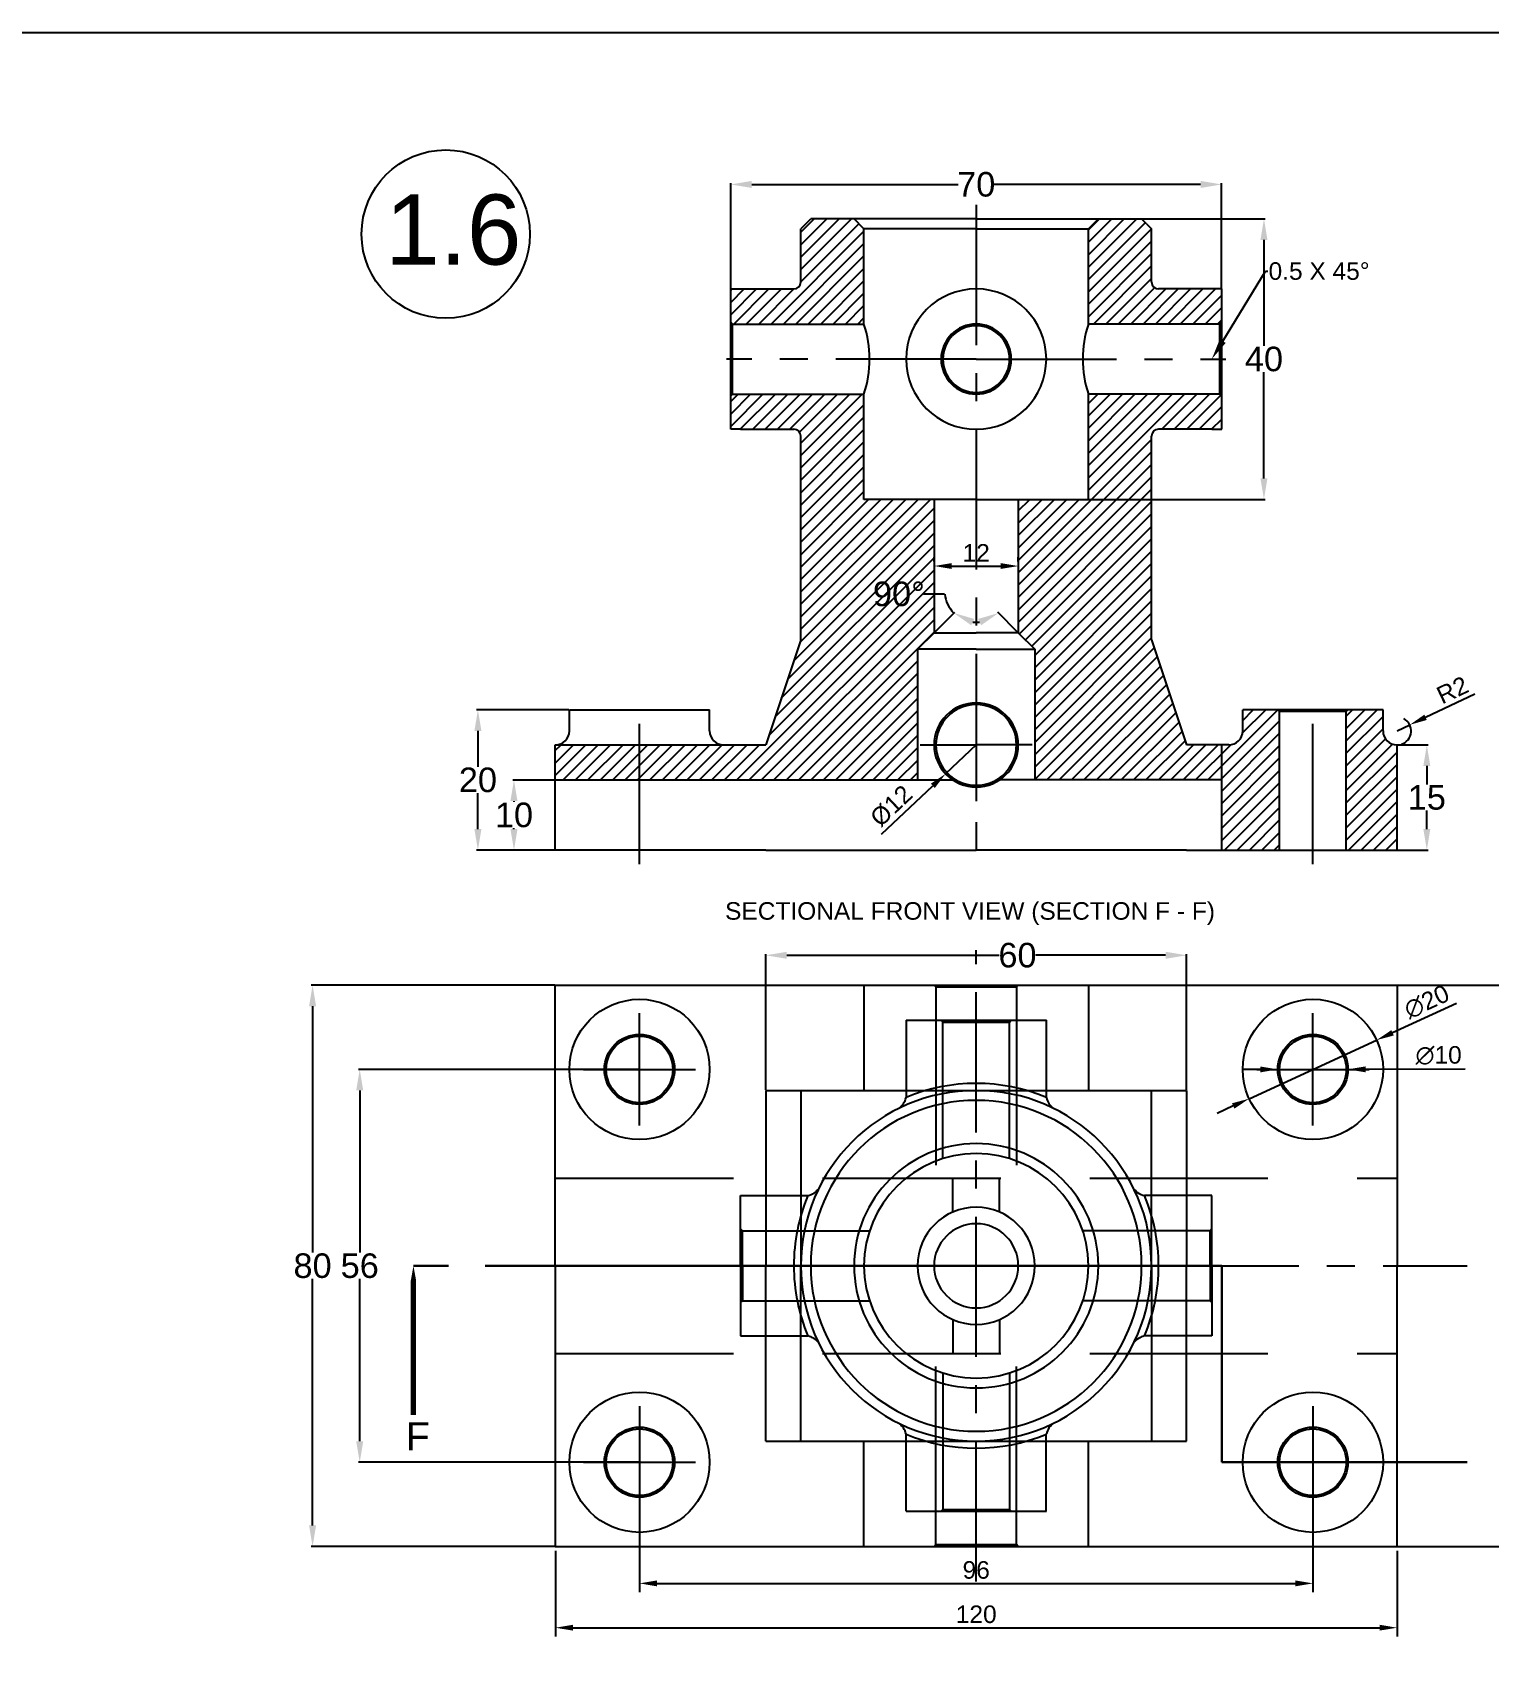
# Model space of a CAD drawing. Header units: inches. Extents: x 0 to 2841, y -1 to 568.
# Drawn here: x 822.6 to 1030.2, y 172.5 to 404.2 of the extents above; entities that cross this region are included whole.
import ezdxf
from ezdxf import colors
from ezdxf.entities.mleader import LeaderData, LeaderLine
from ezdxf.math import Vec2, Vec3

# ---------------------------------------------------------------- set-up
doc = ezdxf.new("R2010")
doc.units = ezdxf.units.IN
doc.header["$LTSCALE"] = 8
doc.header["$MEASUREMENT"] = 0
for name, pattern in [('CENTER2', [28.575, 19.05, -3.175, 3.175, -3.175]), ('CENTERX2', [4, 2.5, -0.5, 0.5, -0.5]), ('HIDDEN2', [4.7625, 3.175, -1.5875])]:
    doc.linetypes.add(name, pattern=pattern)
doc.styles.get("Standard").update_dxf_attribs({"font": 'arial.ttf'})
doc.dimstyles.new('ISO-25', dxfattribs={"dimtxt": 2.5, "dimasz": 2.5, "dimexe": 1.25, "dimexo": 0.625, "dimtad": 1, "dimtxsty": 'Standard', "dimcen": 2.5, "dimclrd": 3, "dimclre": 3, "dimclrt": 3, "dimadec": 0, "dimazin": 0, "dimtfac": 1, "dimtmove": 0, "dimatfit": 3, "dimfxl": 1, "dimarcsym": 0})
doc.dimstyles.get("Standard").update_dxf_attribs({"dimtxt": 3.5, "dimasz": 3, "dimexe": 0.18, "dimexo": 0.0625, "dimgap": 0.09, "dimtad": 0, "dimtih": 1, "dimtoh": 1, "dimdec": 0, "dimzin": 0, "dimdsep": 46, "dimtxsty": 'Standard', "dimcen": 0.09, "dimclrd": 3, "dimclre": 3, "dimclrt": 3, "dimadec": 0, "dimazin": 0, "dimtfac": 1, "dimtdec": 0, "dimtofl": 0, "dimtmove": 0, "dimatfit": 3, "dimfxl": 1, "dimtolj": 1, "dimtzin": 0, "dimarcsym": 0})

# ---------------------------------------------------------------- blocks, each defined once
blk = doc.blocks.new('*D77')
at = {"color": 3, "lineweight": -2, "transparency": 16777216}
for p, q in [((957.16, 302.64), (952.79, 298.52)), ((943.68, 289.93), (950.97, 296.81))]:
    blk.add_line(p, q, dxfattribs=at)
blk.add_arc((957.16, 302.64), 6, 211.4161, 264.0317, dxfattribs=at)
at = {"color": 3, "transparency": 16777216}
blk.add_solid([(950.69, 297.11), (951.26, 296.5), (952.79, 298.52)], dxfattribs=at)
at = {"layer": 'Defpoints', "color": 0, "transparency": 16777216}
for p in [(957.16, 302.64), (952.79, 298.52)]:
    blk.add_point(p, dxfattribs=at)
at = {"color": 3, "transparency": 16777216, "insert": (945.07, 293.94), "char_height": 2.5, "attachment_point": 5, "rotation": 43.3527}
blk.add_mtext('%%C12', dxfattribs=at)
blk = doc.blocks.new('*D92')
at = {"color": 3, "lineweight": -2, "transparency": 16777216}
for p, q in [((951.16, 328.77), (951.16, 329.39)), ((963.16, 328.77), (963.16, 329.39)), ((953.66, 328.14), (960.66, 328.14))]:
    blk.add_line(p, q, dxfattribs=at)
at = {"color": 3, "transparency": 16777216}
for points in [[(953.66, 328.56), (953.66, 327.73), (951.16, 328.14)], [(960.66, 328.56), (960.66, 327.73), (963.16, 328.14)]]:
    blk.add_solid(points, dxfattribs=at)
at = {"layer": 'Defpoints', "color": 0, "transparency": 16777216}
for p in [(951.16, 328.14), (963.16, 328.14), (963.16, 328.14)]:
    blk.add_point(p, dxfattribs=at)
at = {"color": 3, "transparency": 16777216, "insert": (957.16, 330.02), "char_height": 2.5, "attachment_point": 5}
blk.add_mtext('12', dxfattribs=at)
blk = doc.blocks.new('*D93')
at = {"color": 3, "lineweight": -2, "transparency": 16777216}
for p, q in [((1028.23, 309.9), (1021.22, 306.57)), ((1017.16, 304.64), (1018.96, 305.5))]:
    blk.add_line(p, q, dxfattribs=at)
blk.add_arc((1017.16, 304.64), 2, 287.9049, 61.1977, dxfattribs=at)
at = {"color": 3, "transparency": 16777216}
blk.add_solid([(1021.04, 306.95), (1021.4, 306.2), (1018.96, 305.5)], dxfattribs=at)
at = {"layer": 'Defpoints', "color": 0, "transparency": 16777216}
for p in [(1017.16, 304.64), (1018.96, 305.5)]:
    blk.add_point(p, dxfattribs=at)
at = {"color": 3, "transparency": 16777216, "insert": (1025.05, 310.47), "char_height": 2.5, "attachment_point": 5, "rotation": 25.3879}
blk.add_mtext('R2', dxfattribs=at)
blk = doc.blocks.new('*D94')
at = {"color": 3, "lineweight": -2, "transparency": 16777216}
for p, q in [((909.16, 199.76), (909.16, 181.86)), ((1005.16, 199.76), (1005.16, 181.86)), ((911.66, 183.11), (1002.66, 183.11))]:
    blk.add_line(p, q, dxfattribs=at)
at = {"color": 3, "transparency": 16777216}
for points in [[(911.66, 183.53), (911.66, 182.69), (909.16, 183.11)], [(1002.66, 183.53), (1002.66, 182.69), (1005.16, 183.11)]]:
    blk.add_solid(points, dxfattribs=at)
at = {"layer": 'Defpoints', "color": 0, "transparency": 16777216}
for p in [(909.16, 200.38), (1005.16, 200.38), (1005.16, 183.11)]:
    blk.add_point(p, dxfattribs=at)
at = {"color": 3, "transparency": 16777216, "insert": (957.16, 185.01), "char_height": 2.5, "attachment_point": 5}
blk.add_mtext('96', dxfattribs=at)
blk = doc.blocks.new('*D95')
at = {"color": 3, "lineweight": -2, "transparency": 16777216}
for p, q in [((897.16, 187.76), (897.16, 175.54)), ((1017.16, 187.76), (1017.16, 175.54)), ((899.66, 176.79), (1014.66, 176.79))]:
    blk.add_line(p, q, dxfattribs=at)
at = {"color": 3, "transparency": 16777216}
for points in [[(899.66, 177.21), (899.66, 176.38), (897.16, 176.79)], [(1014.66, 177.21), (1014.66, 176.38), (1017.16, 176.79)]]:
    blk.add_solid(points, dxfattribs=at)
at = {"layer": 'Defpoints', "color": 0, "transparency": 16777216}
for p in [(897.16, 188.38), (1017.16, 188.38), (1017.16, 176.79)]:
    blk.add_point(p, dxfattribs=at)
at = {"color": 3, "transparency": 16777216, "insert": (957.16, 178.69), "char_height": 2.5, "attachment_point": 5}
blk.add_mtext('120', dxfattribs=at)
blk = doc.blocks.new('*D97')
at = {"color": 3, "lineweight": -2, "transparency": 16777216}
for p, q in [((1025.64, 265.79), (1016.51, 261.6)), ((996.07, 252.21), (1014.24, 260.56)), ((993.8, 251.17), (991.52, 250.12))]:
    blk.add_line(p, q, dxfattribs=at)
at = {"color": 3, "transparency": 16777216}
for points in [[(1016.34, 261.98), (1016.69, 261.22), (1014.24, 260.56)], [(993.62, 251.55), (993.97, 250.79), (996.07, 252.21)]]:
    blk.add_solid(points, dxfattribs=at)
at = {"layer": 'Defpoints', "color": 0, "transparency": 16777216}
for p in [(1014.24, 260.56), (996.07, 252.21)]:
    blk.add_point(p, dxfattribs=at)
at = {"color": 3, "transparency": 16777216, "insert": (1021.39, 266.01), "char_height": 2.5, "attachment_point": 5, "rotation": 24.6694}
blk.add_mtext('∅20', dxfattribs=at)
blk = doc.blocks.new('*D98')
at = {"color": 3, "lineweight": -2, "transparency": 16777216}
for p, q in [((997.66, 256.38), (995.16, 256.38)), ((1000.16, 256.38), (1010.16, 256.39)), ((1026.85, 256.4), (1012.66, 256.39))]:
    blk.add_line(p, q, dxfattribs=at)
at = {"color": 3, "transparency": 16777216}
for points in [[(997.66, 256.8), (997.66, 255.96), (1000.16, 256.38)], [(1012.66, 256.81), (1012.66, 255.97), (1010.16, 256.39)]]:
    blk.add_solid(points, dxfattribs=at)
at = {"layer": 'Defpoints', "color": 0, "transparency": 16777216}
for p in [(1000.16, 256.38), (1010.16, 256.39)]:
    blk.add_point(p, dxfattribs=at)
at = {"color": 3, "transparency": 16777216, "insert": (1023.08, 258.37), "char_height": 2.5, "attachment_point": 5, "rotation": 0.0327}
blk.add_mtext('∅10', dxfattribs=at)
blk = doc.blocks.new('*D100')
at = {"color": 3, "linetype": 'Continuous', "lineweight": -2, "transparency": 16777216}
for p, q in [((1017.22, 268.38), (1047.03, 268.38)), ((1046.85, 265.38), (1046.85, 230.26)), ((1046.85, 191.38), (1046.85, 226.51)), ((1017.22, 188.38), (1047.03, 188.38))]:
    blk.add_line(p, q, dxfattribs=at)
at = {"color": 3, "linetype": 'Continuous', "transparency": 16777216}
for points in [[(1046.35, 265.38), (1047.35, 265.38), (1046.85, 268.38)], [(1046.35, 191.38), (1047.35, 191.38), (1046.85, 188.38)]]:
    blk.add_solid(points, dxfattribs=at)
at = {"layer": 'Defpoints', "color": 0, "linetype": 'Continuous', "transparency": 16777216}
for p in [(1017.16, 268.38), (1046.85, 268.38), (1017.16, 188.38)]:
    blk.add_point(p, dxfattribs=at)
at = {"color": 3, "linetype": 'Continuous', "transparency": 16777216, "insert": (1046.85, 228.38), "char_height": 3.5, "attachment_point": 5}
blk.add_mtext('\\A1;80', dxfattribs=at)
blk = doc.blocks.new('*D103')
at = {"color": 3, "linetype": 'Continuous', "lineweight": -2, "transparency": 16777216}
for p, q in [((1017.22, 302.64), (1021.58, 302.64)), ((1021.4, 299.64), (1021.4, 297.02)), ((1021.4, 290.64), (1021.4, 293.27)), ((1017.22, 287.64), (1021.58, 287.64))]:
    blk.add_line(p, q, dxfattribs=at)
at = {"color": 3, "linetype": 'Continuous', "transparency": 16777216}
for points in [[(1020.9, 299.64), (1021.9, 299.64), (1021.4, 302.64)], [(1020.9, 290.64), (1021.9, 290.64), (1021.4, 287.64)]]:
    blk.add_solid(points, dxfattribs=at)
at = {"layer": 'Defpoints', "color": 0, "linetype": 'Continuous', "transparency": 16777216}
for p in [(1017.16, 302.64), (1017.16, 287.64), (1021.4, 287.64)]:
    blk.add_point(p, dxfattribs=at)
at = {"color": 3, "linetype": 'Continuous', "transparency": 16777216, "insert": (1021.4, 295.14), "char_height": 3.5, "attachment_point": 5}
blk.add_mtext('\\A1;15', dxfattribs=at)
blk = doc.blocks.new('*D104')
at = {"color": 3, "linetype": 'Continuous', "lineweight": -2, "transparency": 16777216}
for p, q in [((897.09, 297.64), (891.08, 297.64)), ((891.26, 294.64), (891.26, 294.52)), ((891.26, 290.64), (891.26, 290.77)), ((897.09, 287.64), (891.08, 287.64))]:
    blk.add_line(p, q, dxfattribs=at)
at = {"color": 3, "linetype": 'Continuous', "transparency": 16777216}
for points in [[(890.76, 294.64), (891.76, 294.64), (891.26, 297.64)], [(890.76, 290.64), (891.76, 290.64), (891.26, 287.64)]]:
    blk.add_solid(points, dxfattribs=at)
at = {"layer": 'Defpoints', "color": 0, "linetype": 'Continuous', "transparency": 16777216}
for p in [(897.16, 297.64), (891.26, 287.64), (897.16, 287.64)]:
    blk.add_point(p, dxfattribs=at)
at = {"color": 3, "linetype": 'Continuous', "transparency": 16777216, "insert": (891.26, 292.64), "char_height": 3.5, "attachment_point": 5}
blk.add_mtext('\\A1;10', dxfattribs=at)
blk = doc.blocks.new('*D105')
at = {"color": 3, "linetype": 'Continuous', "lineweight": -2, "transparency": 16777216}
for p, q in [((952.66, 324.15), (949.66, 324.15)), ((951.2, 318.69), (954.09, 321.58)), ((963.11, 318.69), (960.22, 321.58))]:
    blk.add_line(p, q, dxfattribs=at)
for start, end in [(186.2115, 225), (263.7885, 276.2115)]:
    blk.add_arc((957.16, 324.64), 4.52, start, end, dxfattribs=at)
at = {"color": 3, "linetype": 'Continuous', "transparency": 16777216}
for points in [[(956.45, 319.7), (956.88, 320.6), (953.96, 321.45)], [(957.43, 320.6), (957.86, 319.7), (960.35, 321.45)]]:
    blk.add_solid(points, dxfattribs=at)
at = {"layer": 'Defpoints', "color": 0, "linetype": 'Continuous', "transparency": 16777216}
for p in [(958.32, 320.28), (951.16, 318.64), (963.16, 318.64), (948.8, 316.29), (965.51, 316.29)]:
    blk.add_point(p, dxfattribs=at)
at = {"color": 3, "linetype": 'Continuous', "transparency": 16777216, "insert": (946.14, 324.15), "char_height": 3.5, "attachment_point": 5}
blk.add_mtext('\\A1;90°', dxfattribs=at)
blk = doc.blocks.new('*D117')
at = {"color": 3, "linetype": 'Continuous', "lineweight": -2, "transparency": 16777216}
for p, q in [((922.16, 367.71), (922.16, 382.72)), ((925.16, 382.54), (954.58, 382.54)), ((989.15, 382.54), (959.73, 382.54)), ((992.15, 367.71), (992.15, 382.72))]:
    blk.add_line(p, q, dxfattribs=at)
at = {"color": 3, "linetype": 'Continuous', "transparency": 16777216}
for points in [[(925.16, 383.04), (925.16, 382.04), (922.16, 382.54)], [(989.15, 383.04), (989.15, 382.04), (992.15, 382.54)]]:
    blk.add_solid(points, dxfattribs=at)
at = {"layer": 'Defpoints', "color": 0, "linetype": 'Continuous', "transparency": 16777216}
for p in [(992.15, 382.54), (922.16, 367.64), (992.15, 367.64)]:
    blk.add_point(p, dxfattribs=at)
at = {"color": 3, "linetype": 'Continuous', "transparency": 16777216, "insert": (957.16, 382.54), "char_height": 3.5, "attachment_point": 5}
blk.add_mtext('\\A1;70', dxfattribs=at)
blk = doc.blocks.new('*D130')
at = {"color": 3, "linetype": 'Continuous', "lineweight": -2, "transparency": 16777216}
for p, q in [((899.09, 307.64), (885.94, 307.64)), ((886.12, 304.64), (886.12, 299.52)), ((886.12, 290.64), (886.12, 295.77)), ((897.09, 287.64), (885.94, 287.64))]:
    blk.add_line(p, q, dxfattribs=at)
at = {"color": 3, "linetype": 'Continuous', "transparency": 16777216}
for points in [[(885.62, 304.64), (886.62, 304.64), (886.12, 307.64)], [(885.62, 290.64), (886.62, 290.64), (886.12, 287.64)]]:
    blk.add_solid(points, dxfattribs=at)
at = {"layer": 'Defpoints', "color": 0, "linetype": 'Continuous', "transparency": 16777216}
for p in [(899.16, 307.64), (886.12, 287.64), (897.16, 287.64)]:
    blk.add_point(p, dxfattribs=at)
at = {"color": 3, "linetype": 'Continuous', "transparency": 16777216, "insert": (886.12, 297.64), "char_height": 3.5, "attachment_point": 5}
blk.add_mtext('\\A1;20', dxfattribs=at)
blk = doc.blocks.new('*D131')
at = {"color": 3, "linetype": 'Continuous', "lineweight": -2, "transparency": 16777216}
for p, q in [((974.63, 377.64), (998.36, 377.64)), ((998.18, 374.64), (998.18, 359.52)), ((998.18, 340.64), (998.18, 355.77)), ((973.22, 337.64), (998.36, 337.64))]:
    blk.add_line(p, q, dxfattribs=at)
at = {"color": 3, "linetype": 'Continuous', "transparency": 16777216}
for points in [[(997.68, 374.64), (998.68, 374.64), (998.18, 377.64)], [(997.68, 340.64), (998.68, 340.64), (998.18, 337.64)]]:
    blk.add_solid(points, dxfattribs=at)
at = {"layer": 'Defpoints', "color": 0, "linetype": 'Continuous', "transparency": 16777216}
for p in [(974.57, 377.64), (998.18, 377.64), (973.16, 337.64)]:
    blk.add_point(p, dxfattribs=at)
at = {"color": 3, "linetype": 'Continuous', "transparency": 16777216, "insert": (998.18, 357.64), "char_height": 3.5, "attachment_point": 5}
blk.add_mtext('\\A1;40', dxfattribs=at)
blk = doc.blocks.new('*D136')
at = {"color": 3, "linetype": 'Continuous', "lineweight": -2, "transparency": 16777216}
for p, q in [((909.09, 256.38), (869.09, 256.38)), ((869.27, 253.38), (869.27, 230.26)), ((869.27, 203.38), (869.27, 226.51)), ((909.09, 200.38), (869.09, 200.38))]:
    blk.add_line(p, q, dxfattribs=at)
at = {"color": 3, "linetype": 'Continuous', "transparency": 16777216}
for points in [[(868.77, 253.38), (869.77, 253.38), (869.27, 256.38)], [(868.77, 203.38), (869.77, 203.38), (869.27, 200.38)]]:
    blk.add_solid(points, dxfattribs=at)
at = {"layer": 'Defpoints', "color": 0, "linetype": 'Continuous', "transparency": 16777216}
for p in [(909.16, 256.38), (869.27, 200.38), (909.16, 200.38)]:
    blk.add_point(p, dxfattribs=at)
at = {"color": 3, "linetype": 'Continuous', "transparency": 16777216, "insert": (869.27, 228.38), "char_height": 3.5, "attachment_point": 5}
blk.add_mtext('\\A1;56', dxfattribs=at)
blk = doc.blocks.new('*D137')
at = {"color": 3, "linetype": 'Continuous', "lineweight": -2, "transparency": 16777216}
for p, q in [((897.09, 268.38), (862.37, 268.38)), ((862.55, 265.38), (862.55, 230.26)), ((862.55, 191.38), (862.55, 226.51)), ((897.09, 188.38), (862.37, 188.38))]:
    blk.add_line(p, q, dxfattribs=at)
at = {"color": 3, "linetype": 'Continuous', "transparency": 16777216}
for points in [[(862.05, 265.38), (863.05, 265.38), (862.55, 268.38)], [(862.05, 191.38), (863.05, 191.38), (862.55, 188.38)]]:
    blk.add_solid(points, dxfattribs=at)
at = {"layer": 'Defpoints', "color": 0, "linetype": 'Continuous', "transparency": 16777216}
for p in [(897.16, 268.38), (862.55, 188.38), (897.16, 188.38)]:
    blk.add_point(p, dxfattribs=at)
at = {"color": 3, "linetype": 'Continuous', "transparency": 16777216, "insert": (862.55, 228.38), "char_height": 3.5, "attachment_point": 5}
blk.add_mtext('\\A1;80', dxfattribs=at)
blk = doc.blocks.new('*D141')
at = {"color": 3, "linetype": 'Continuous', "lineweight": -2, "transparency": 16777216}
for p, q in [((927.16, 253.45), (927.16, 272.83)), ((930.16, 272.65), (960.44, 272.65)), ((984.16, 272.65), (965.64, 272.65)), ((987.16, 253.45), (987.16, 272.83))]:
    blk.add_line(p, q, dxfattribs=at)
at = {"color": 3, "linetype": 'Continuous', "transparency": 16777216}
for points in [[(930.16, 273.15), (930.16, 272.15), (927.16, 272.65)], [(984.16, 273.15), (984.16, 272.15), (987.16, 272.65)]]:
    blk.add_solid(points, dxfattribs=at)
at = {"layer": 'Defpoints', "color": 0, "linetype": 'Continuous', "transparency": 16777216}
for p in [(927.16, 272.65), (927.16, 253.38), (987.16, 253.38)]:
    blk.add_point(p, dxfattribs=at)
at = {"color": 3, "linetype": 'Continuous', "transparency": 16777216, "insert": (963.04, 272.65), "char_height": 3.5, "attachment_point": 5}
blk.add_mtext('\\A1;60', dxfattribs=at)

msp = doc.modelspace()

# ---------------------------------------------------------------- hatches: boundary and pattern name
at = {"linetype": 'Continuous'}
h = msp.add_hatch(dxfattribs=at)
h.set_pattern_fill('ANSI31', color=3, scale=10)
h.set_pattern_definition([(45, (1462.304, -621.481), (-0.8838835, 0.8838835), [])])
h.paths.add_polyline_path([(948.801, 316.288), (951.156, 318.643), (951.156, 337.643), (941.156, 337.643), (941.156, 352.643), (922.408, 352.643), (922.158, 352.393), (922.158, 347.643), (923.57, 347.643), (931.156, 347.643, -0.4142136), (932.156, 346.643), (932.156, 317.643), (927.156, 302.643), (909.156, 302.643), (909.156, 297.643), (948.801, 297.643)])
h.paths.add_polyline_path([(909.156, 302.643), (897.156, 302.643), (897.156, 297.643), (909.156, 297.643)])
h.paths.add_polyline_path([(941.156, 376.228), (939.741, 377.643), (933.57, 377.643), (932.863, 376.936), (932.156, 376.228), (932.156, 368.643, -0.4142136), (931.156, 367.643), (923.57, 367.643), (922.158, 367.643), (922.158, 362.893), (922.408, 362.643), (941.156, 362.643)])
h.paths.add_polyline_path([(992.153, 367.643), (990.741, 367.643), (983.156, 367.643, -0.4142136), (982.156, 368.643), (982.156, 376.228), (981.449, 376.936), (980.741, 377.643), (974.57, 377.643), (973.156, 376.228), (973.156, 362.643), (991.903, 362.643), (992.153, 362.893)])
h.paths.add_polyline_path([(982.156, 346.643, -0.4142136), (983.156, 347.643), (990.741, 347.643), (992.153, 347.643), (992.153, 352.393), (991.903, 352.643), (973.156, 352.643), (973.156, 337.643), (963.156, 337.643), (963.156, 318.643), (965.51, 316.288), (965.51, 297.643), (992.156, 297.643), (992.156, 302.643), (987.156, 302.643), (982.156, 317.643)])
h.paths.add_polyline_path([(1000.406, 307.393), (1000.156, 307.643), (995.156, 307.643), (995.156, 304.643, -0.4142136), (993.156, 302.643), (992.156, 302.643), (992.156, 297.643), (992.156, 287.643), (1000.406, 287.643)])
h.paths.add_polyline_path([(1017.156, 302.643, -0.4142136), (1015.156, 304.643), (1015.156, 307.643), (1010.156, 307.643), (1009.906, 307.393), (1009.906, 287.643), (1017.156, 287.643)])

# ---------------------------------------------------------------- linework, layer by layer
for p, q in [((932.863, 376.936), (933.57, 377.643)), ((957.156, 377.643), (933.57, 377.643)), ((941.156, 376.228), (939.741, 377.643)), ((957.156, 377.643), (980.741, 377.643)), ((973.156, 376.228), (974.57, 377.643)), ((981.449, 376.936), (980.741, 377.643)), ((932.863, 376.936), (932.156, 376.228)), ((932.156, 368.643), (932.156, 376.228)), ((932.863, 376.936), (932.863, 376.936)), ((932.863, 376.936), (932.863, 376.936)), ((941.156, 362.643), (941.156, 376.228)), ((957.156, 376.228), (941.156, 376.228)), ((957.156, 376.228), (973.156, 376.228)), ((973.156, 362.643), (973.156, 376.228)), ((981.449, 376.936), (981.449, 376.936)), ((981.449, 376.936), (981.449, 376.936)), ((981.449, 376.936), (982.156, 376.228)), ((982.156, 368.643), (982.156, 376.228)), ((923.57, 367.643), (931.156, 367.643)), ((990.741, 367.643), (983.156, 367.643)), ((922.158, 362.893), (922.408, 362.643)), ((922.408, 362.643), (941.156, 362.643)), ((922.408, 352.643), (922.408, 362.643)), ((991.903, 362.643), (973.156, 362.643)), ((992.153, 362.893), (991.903, 362.643)), ((991.903, 352.643), (991.903, 362.643)), ((922.158, 352.393), (922.408, 352.643)), ((922.408, 352.643), (941.156, 352.643)), ((941.156, 337.643), (941.156, 352.643)), ((973.156, 337.643), (973.156, 352.643)), ((991.903, 352.643), (973.156, 352.643)), ((992.153, 352.393), (991.903, 352.643)), ((923.57, 347.643), (931.156, 347.643)), ((990.741, 347.643), (983.156, 347.643)), ((932.156, 317.643), (932.156, 346.643)), ((982.156, 317.643), (982.156, 346.643)), ((957.156, 337.643), (941.156, 337.643)), ((951.156, 337.643), (951.156, 318.643)), ((957.156, 337.643), (973.156, 337.643)), ((963.156, 337.643), (963.156, 318.643)), ((932.156, 317.643), (927.156, 302.643)), ((951.156, 318.643), (948.801, 316.288)), ((951.156, 318.643), (957.156, 318.643)), ((963.156, 318.643), (957.156, 318.643)), ((963.156, 318.643), (965.51, 316.288)), ((982.156, 317.643), (987.156, 302.643)), ((957.156, 316.288), (948.801, 316.288)), ((948.801, 316.288), (948.801, 297.643)), ((957.156, 316.288), (965.51, 316.288)), ((965.51, 316.288), (965.51, 297.643)), ((899.156, 307.643), (919.156, 307.643)), ((899.156, 304.643), (899.156, 307.643)), ((919.156, 304.643), (919.156, 307.643)), ((1015.156, 307.643), (995.156, 307.643)), ((995.156, 304.643), (995.156, 307.643)), ((1000.156, 307.643), (1000.406, 307.393)), ((1010.156, 307.643), (1009.906, 307.393)), ((1015.156, 304.643), (1015.156, 307.643)), ((897.156, 287.643), (897.156, 302.643)), ((897.156, 302.643), (927.156, 302.643)), ((993.156, 302.643), (987.156, 302.643)), ((992.156, 287.643), (992.156, 302.643)), ((1017.156, 287.643), (1017.156, 302.643)), ((897.156, 297.643), (953.839, 297.643)), ((992.156, 297.643), (960.472, 297.643)), ((927.156, 287.643), (897.156, 287.643)), ((927.156, 287.643), (957.156, 287.643)), ((987.156, 287.643), (957.156, 287.643)), ((987.156, 287.643), (1017.156, 287.643)), ((897.156, 228.384), (897.156, 268.384)), ((897.156, 268.384), (1017.156, 268.384)), ((941.156, 268.384), (941.156, 253.384)), ((951.156, 268.384), (951.406, 268.134)), ((963.156, 268.384), (962.906, 268.134)), ((973.156, 268.384), (973.156, 253.384)), ((1017.156, 268.384), (1017.156, 228.384)), ((947.156, 263.384), (947.156, 252.384)), ((947.156, 263.384), (967.156, 263.384)), ((952.406, 263.134), (952.156, 263.384)), ((961.906, 263.134), (962.156, 263.384)), ((967.155, 263.384), (967.155, 252.384)), ((927.156, 253.384), (927.156, 238.384)), ((927.156, 253.384), (987.156, 253.384)), ((932.156, 253.384), (932.156, 228.384)), ((982.156, 228.384), (982.156, 253.384)), ((987.156, 253.384), (987.156, 238.384)), ((967.155, 251.297), (967.155, 251.297)), ((923.57, 238.384), (932.156, 238.384)), ((923.57, 228.384), (923.57, 238.384)), ((932.156, 238.384), (933.156, 238.384)), ((982.156, 238.384), (981.156, 238.384)), ((990.741, 238.384), (982.156, 238.384)), ((990.741, 228.384), (990.741, 238.384)), ((923.57, 233.384), (923.57, 233.634)), ((923.57, 233.634), (923.82, 233.384)), ((990.741, 233.634), (990.491, 233.384)), ((897.156, 228.384), (897.156, 188.384)), ((923.57, 228.384), (932.156, 228.384)), ((923.57, 228.384), (923.57, 218.384)), ((923.57, 228.384), (932.156, 228.384)), ((932.156, 203.384), (932.156, 228.384)), ((982.156, 228.384), (982.156, 203.384)), ((990.741, 228.384), (982.156, 228.384)), ((990.741, 228.384), (982.156, 228.384)), ((990.741, 228.384), (990.741, 218.384)), ((1017.156, 188.384), (1017.156, 228.384)), ((923.57, 223.384), (923.57, 223.134)), ((923.57, 223.134), (923.82, 223.384)), ((990.741, 223.134), (990.491, 223.384)), ((923.57, 218.384), (932.156, 218.384)), ((927.156, 203.384), (927.156, 218.384)), ((932.156, 218.384), (933.156, 218.384)), ((982.156, 218.384), (981.156, 218.384)), ((990.741, 218.384), (982.156, 218.384)), ((987.156, 203.384), (987.156, 218.384)), ((947.156, 193.384), (947.156, 204.384)), ((967.155, 205.471), (967.155, 205.471)), ((967.155, 193.384), (967.155, 204.384)), ((927.156, 203.384), (987.156, 203.384)), ((941.156, 188.384), (941.156, 203.384)), ((973.156, 188.384), (973.156, 203.384)), ((947.156, 193.384), (967.156, 193.384)), ((952.406, 193.634), (952.156, 193.384)), ((961.906, 193.634), (962.156, 193.384)), ((897.156, 188.384), (1017.156, 188.384)), ((951.156, 188.384), (951.406, 188.634)), ((963.156, 188.384), (962.906, 188.634))]:
    msp.add_line(p, q)
at = {"linetype": 'CENTERX2'}
for p, q in [((957.156, 379.643), (957.156, 285.643)), ((957.156, 357.643), (921.57, 357.643)), ((957.156, 357.643), (992.741, 357.643)), ((909.156, 285.643), (909.156, 309.643)), ((1005.156, 285.643), (1005.156, 309.643)), ((957.156, 183.384), (957.156, 273.384)), ((909.156, 248.384), (909.156, 264.384)), ((1005.156, 248.384), (1005.156, 264.384)), ((901.156, 256.384), (917.156, 256.384)), ((887.156, 228.384), (1027.156, 228.384)), ((909.156, 208.384), (909.156, 192.384)), ((1005.156, 208.384), (1005.156, 192.384)), ((901.156, 200.384), (917.156, 200.384)), ((997.156, 200.384), (1013.156, 200.384))]:
    msp.add_line(p, q, dxfattribs=at)
at = {"linetype": 'Continuous'}
for p, q in [((922.158, 347.643), (922.158, 367.643)), ((922.158, 367.643), (923.57, 367.643)), ((992.153, 367.643), (990.741, 367.643)), ((992.153, 347.643), (992.153, 367.643)), ((923.57, 347.643), (922.158, 347.643)), ((990.741, 347.643), (992.153, 347.643))]:
    msp.add_line(p, q, dxfattribs=at)
at = {"linetype": 'CENTER2'}
for p, q in [((957.156, 310.643), (957.156, 294.643)), ((949.156, 302.643), (957.156, 302.643)), ((965.156, 302.643), (957.156, 302.643)), ((997.156, 256.384), (1013.156, 256.384))]:
    msp.add_line(p, q, dxfattribs=at)
at = {"linetype": 'ByBlock'}
for p, q in [((1000.406, 287.643), (1000.406, 307.393)), ((1009.906, 307.393), (1000.406, 307.393)), ((1009.906, 287.643), (1009.906, 307.393))]:
    msp.add_line(p, q, dxfattribs=at)
at = {"linetype": 'HIDDEN2'}
for p, q in [((951.406, 268.134), (951.406, 234.197)), ((951.406, 268.134), (962.906, 268.134)), ((962.906, 268.134), (962.906, 234.197)), ((952.406, 243.663), (952.406, 263.134)), ((952.406, 263.134), (961.906, 263.134)), ((961.906, 243.663), (961.906, 263.134)), ((897.156, 240.884), (1017.156, 240.884)), ((953.839, 236.052), (953.839, 240.884)), ((960.472, 236.052), (960.472, 240.884)), ((927.156, 238.384), (927.156, 228.384)), ((987.156, 238.384), (987.156, 228.384)), ((923.82, 233.384), (941.957, 233.384)), ((923.82, 228.384), (923.82, 233.384)), ((990.491, 233.384), (972.354, 233.384)), ((990.491, 228.384), (990.491, 233.384)), ((923.82, 228.384), (923.82, 223.384)), ((927.156, 218.384), (927.156, 228.384)), ((987.156, 218.384), (987.156, 228.384)), ((990.491, 228.384), (990.491, 223.384)), ((923.82, 223.384), (941.957, 223.384)), ((951.406, 188.634), (951.406, 222.571)), ((962.906, 188.634), (962.906, 222.571)), ((990.491, 223.384), (972.354, 223.384)), ((953.839, 220.716), (953.839, 215.884)), ((960.472, 220.716), (960.472, 215.884)), ((897.156, 215.884), (1017.156, 215.884)), ((952.406, 213.106), (952.406, 193.634)), ((961.906, 213.106), (961.906, 193.634)), ((952.406, 193.634), (961.906, 193.634)), ((951.406, 188.634), (962.906, 188.634))]:
    msp.add_line(p, q, dxfattribs=at)
at = {"color": 1, "lineweight": 30}
msp.add_line((876.932, 228.384), (881.932, 228.384), dxfattribs=at)
at = {"color": 1, "linetype": 'CENTER2', "lineweight": 30}
for p, q in [((887.156, 228.384), (992.156, 228.384)), ((992.156, 228.384), (992.156, 200.384)), ((992.156, 200.384), (1027.156, 200.384))]:
    msp.add_line(p, q, dxfattribs=at)
at = {"linetype": 'Continuous'}
msp.add_lwpolyline([(579.625, 404.203), (1148.25, 404.203), (1148.25, 0), (579.625, 0)], close=True, dxfattribs=at)
at = {"color": 1}
msp.add_lwpolyline([(876.932, 228.384, 0, 2.25, 0), (876.932, 222.134, 0.75, 0.75, 0), (876.932, 207.134, 0.75, 0.75, 0)], format="xyseb", dxfattribs=at)
at = {"linetype": 'Continuous'}
msp.add_circle((881.536, 375.46), 12, dxfattribs=at)
for centre, radius in [((909.156, 256.384), 10), ((1005.156, 256.384), 10), ((909.156, 256.384), 5), ((909.156, 256.384), 4.75), ((1005.156, 256.384), 5), ((1005.156, 256.384), 4.75), ((909.156, 200.384), 10), ((1005.156, 200.384), 10), ((909.156, 200.384), 5), ((909.156, 200.384), 4.75), ((1005.156, 200.384), 5), ((1005.156, 200.384), 4.75)]:
    msp.add_circle(centre, radius)
for centre, radius, start, end in [((931.156, 368.643), 1, 270, 0), ((983.156, 368.643), 1, 180, 270), ((957.156, 357.643), 10, 90, 270), ((957.156, 357.643), 10, 270, 90), ((925.957, 357.643), 16, 341.79004, 18.20996), ((957.156, 357.643), 5, 90, 270), ((957.156, 357.643), 4.75, 90, 270), ((957.156, 357.643), 5, 270, 90), ((957.156, 357.643), 4.75, 270, 90), ((988.354, 357.643), 16, 161.79004, 198.20996), ((931.156, 346.643), 1, 0, 90), ((983.156, 346.643), 1, 90, 180), ((957.156, 302.643), 6, 90, 270), ((957.156, 302.643), 5.75, 90, 270), ((957.156, 302.643), 6, 270, 90), ((957.156, 302.643), 5.75, 270, 90), ((897.156, 304.643), 2, 270, 0), ((921.156, 304.643), 2, 180, 270), ((993.156, 304.643), 2, 270, 0), ((1017.156, 304.643), 2, 180, 270), ((957.156, 228.384), 25, 0, 180), ((957.156, 228.384), 26, 67.38014, 112.61986), ((957.156, 228.384), 23.586, 0, 180), ((944.635, 252.924), 2.577, 305.07851, 347.92882), ((969.676, 252.924), 2.577, 192.07118, 234.92149), ((957.156, 228.384), 17.414, 0, 180), ((957.156, 228.384), 16, 0, 180), ((932.616, 240.904), 2.577, 282.07118, 324.92149), ((981.696, 240.904), 2.577, 215.07851, 257.92882), ((957.156, 228.384), 26, 157.38014, 180), ((957.156, 228.384), 8.354, 0, 180), ((957.156, 228.384), 26, 0, 22.61986), ((957.156, 228.384), 6, 0, 180), ((957.156, 228.384), 26, 180, 202.61986), ((957.156, 228.384), 25, 180, 0), ((957.156, 228.384), 23.586, 180, 0), ((957.156, 228.384), 17.414, 180, 0), ((957.156, 228.384), 16, 180, 0), ((957.156, 228.384), 8.354, 180, 0), ((957.156, 228.384), 6, 180, 0), ((957.156, 228.384), 26, 337.38014, 0), ((932.616, 215.864), 2.577, 35.07851, 77.92882), ((981.696, 215.864), 2.577, 102.07118, 144.92149), ((944.635, 203.844), 2.577, 12.07118, 54.92149), ((957.156, 228.384), 26, 247.38014, 292.61986), ((969.676, 203.844), 2.577, 125.07851, 167.92882)]:
    msp.add_arc(centre, radius, start, end)

# ---------------------------------------------------------------- texts
at = {"attachment_point": 1}
for s, width, heights, insert, char_height in [('1.6', 25.87837, [0], (872.901, 381.115), 10), ('{\\C3;SECTIONAL FRONT VIEW (SECTION F - F)}', 73.25313, [3.32], (921.356, 280.223), 2.5)]:
    msp.add_mtext_dynamic_manual_height_columns(s, width=width, gutter_width=12.5, heights=heights, dxfattribs=dict(at, insert=insert, char_height=char_height))
at = {"color": 1, "insert": (879.254, 206.076), "char_height": 4, "attachment_point": 3}
msp.add_mtext_dynamic_manual_height_columns('F', width=5.39243, gutter_width=12.5, heights=[0], dxfattribs=at)

# ---------------------------------------------------------------- dimensions: what is measured, and where the dimension line sits
at = {"linetype": 'Continuous'}
dim = msp.add_linear_dim(base=(992.153, 382.539), p1=(922.158, 367.643), p2=(992.153, 367.643), dimstyle='Standard', dxfattribs=at)
dim.commit()
dim.dimension.update_dxf_attribs({"geometry": '*D117', "text_midpoint": (957.156, 382.539)})
for base, p1, p2, picture, middle in [((998.183, 377.643), (973.156, 337.643), (974.57, 377.643), '*D131', (998.183, 357.643)), ((886.122, 287.643), (899.156, 307.643), (897.156, 287.643), '*D130', (886.122, 297.643)), ((1021.401, 287.643), (1017.156, 302.643), (1017.156, 287.643), '*D103', (1021.401, 295.143)), ((891.264, 287.643), (897.156, 297.643), (897.156, 287.643), '*D104', (891.264, 292.643)), ((862.547, 188.384), (897.156, 268.384), (897.156, 188.384), '*D137', (862.547, 228.384)), ((1046.849, 268.384), (1017.156, 188.384), (1017.156, 268.384), '*D100', (1046.849, 228.384)), ((869.273, 200.384), (909.156, 256.384), (909.156, 200.384), '*D136', (869.273, 228.384))]:
    dim = msp.add_linear_dim(base=base, p1=p1, p2=p2, angle=90, dimstyle='Standard', dxfattribs=at)
    dim.commit()
    dim.dimension.update_dxf_attribs({"geometry": picture, "text_midpoint": middle})
for base, p1, p2, picture, middle in [((963.156, 328.143), (951.156, 328.143), (963.156, 328.143), '*D92', (957.156, 330.023)), ((1005.156, 183.109), (909.156, 200.384), (1005.156, 200.384), '*D94', (957.156, 185.01)), ((1017.156, 176.793), (897.156, 188.384), (1017.156, 188.384), '*D95', (957.156, 178.694))]:
    dim = msp.add_linear_dim(base=base, p1=p1, p2=p2, dimstyle='ISO-25')
    dim.commit()
    dim.dimension.update_dxf_attribs({"geometry": picture, "text_midpoint": middle})
dim = msp.add_angular_dim_2l(base=(958.325, 320.279), line1=((963.156, 318.643), (965.51, 316.288)), line2=((951.156, 318.643), (948.801, 316.288)), dimstyle='Standard', dxfattribs=at)
dim.commit()
dim.dimension.update_dxf_attribs({"geometry": '*D105', "text_midpoint": (946.142, 324.154)})
dim = msp.add_radius_dim(center=(1017.156, 304.643), mpoint=(1018.962, 305.5), dimstyle='ISO-25')
dim.commit()
dim.dimension.update_dxf_attribs({"geometry": '*D93', "text_midpoint": (1025.048, 310.469)})
dim = msp.add_radius_dim(center=(957.156, 302.643), mpoint=(952.793, 298.524), text='%%C12', dimstyle='ISO-25')
dim.commit()
dim.dimension.update_dxf_attribs({"geometry": '*D77', "text_midpoint": (945.068, 293.942)})
dim = msp.add_linear_dim(base=(927.156, 272.645), p1=(987.156, 253.384), p2=(927.156, 253.384), dimstyle='Standard', dxfattribs=at)
dim.commit()
dim.dimension.update_dxf_attribs({"geometry": '*D141', "text_midpoint": (963.041, 272.645), "dimtype": 160})
dim = msp.add_diameter_dim_2p(p1=(996.068, 252.21), p2=(1014.243, 260.558), dimstyle='ISO-25')
dim.commit()
dim.dimension.update_dxf_attribs({"geometry": '*D97', "text_midpoint": (1021.391, 266.01)})
dim = msp.add_diameter_dim_2p(p1=(1000.156, 256.381), p2=(1010.156, 256.387), dimstyle='ISO-25')
dim.commit()
dim.dimension.update_dxf_attribs({"geometry": '*D98', "text_midpoint": (1023.081, 256.394), "dimtype": 163})

# ---------------------------------------------------------------- leaders
at = {"color": 3}
ml = msp.add_multileader_mtext('Standard', dxfattribs=at)
ml.set_content('0.5 X 45%%D', color=3)
ml.set_leader_properties(color=3)
ml.build(insert=Vec2(0, 0))
ml.multileader.update_dxf_attribs({"dogleg_length": 0.36, "arrow_head_size": 3})
ctx = ml.context
ctx.base_point, ctx.char_height, ctx.arrow_head_size, ctx.landing_gap_size, ctx.plane_origin = Vec3(998.748, 370.175), 2.5, 3, 0.09, Vec3(990.741, 357.643)
notes = []
notes.append((ctx, [(0, (1, 1, 0), (998.388, 370.175), (1, 0), 0.36, [(0, [(990.741, 357.643)], 0, [])])]))
ctx.mtext.insert, ctx.mtext.flow_direction = Vec3(998.838, 371.446), 5
for ctx, leaders in notes:
    for number, flags, end, landing, length, lines in leaders:
        leader = LeaderData()
        leader.index, (leader.has_last_leader_line, leader.has_dogleg_vector, leader.attachment_direction) = number, flags
        leader.last_leader_point, leader.dogleg_vector, leader.dogleg_length = Vec3(end), Vec3(landing), length
        for number, points, colour, breaks in lines:
            line = LeaderLine()
            line.index, line.vertices, line.color, line.breaks = number, Vec3.list(points), colors.encode_raw_color(colour), breaks
            leader.lines.append(line)
        ctx.leaders.append(leader)

doc.saveas('drawing.dxf')
